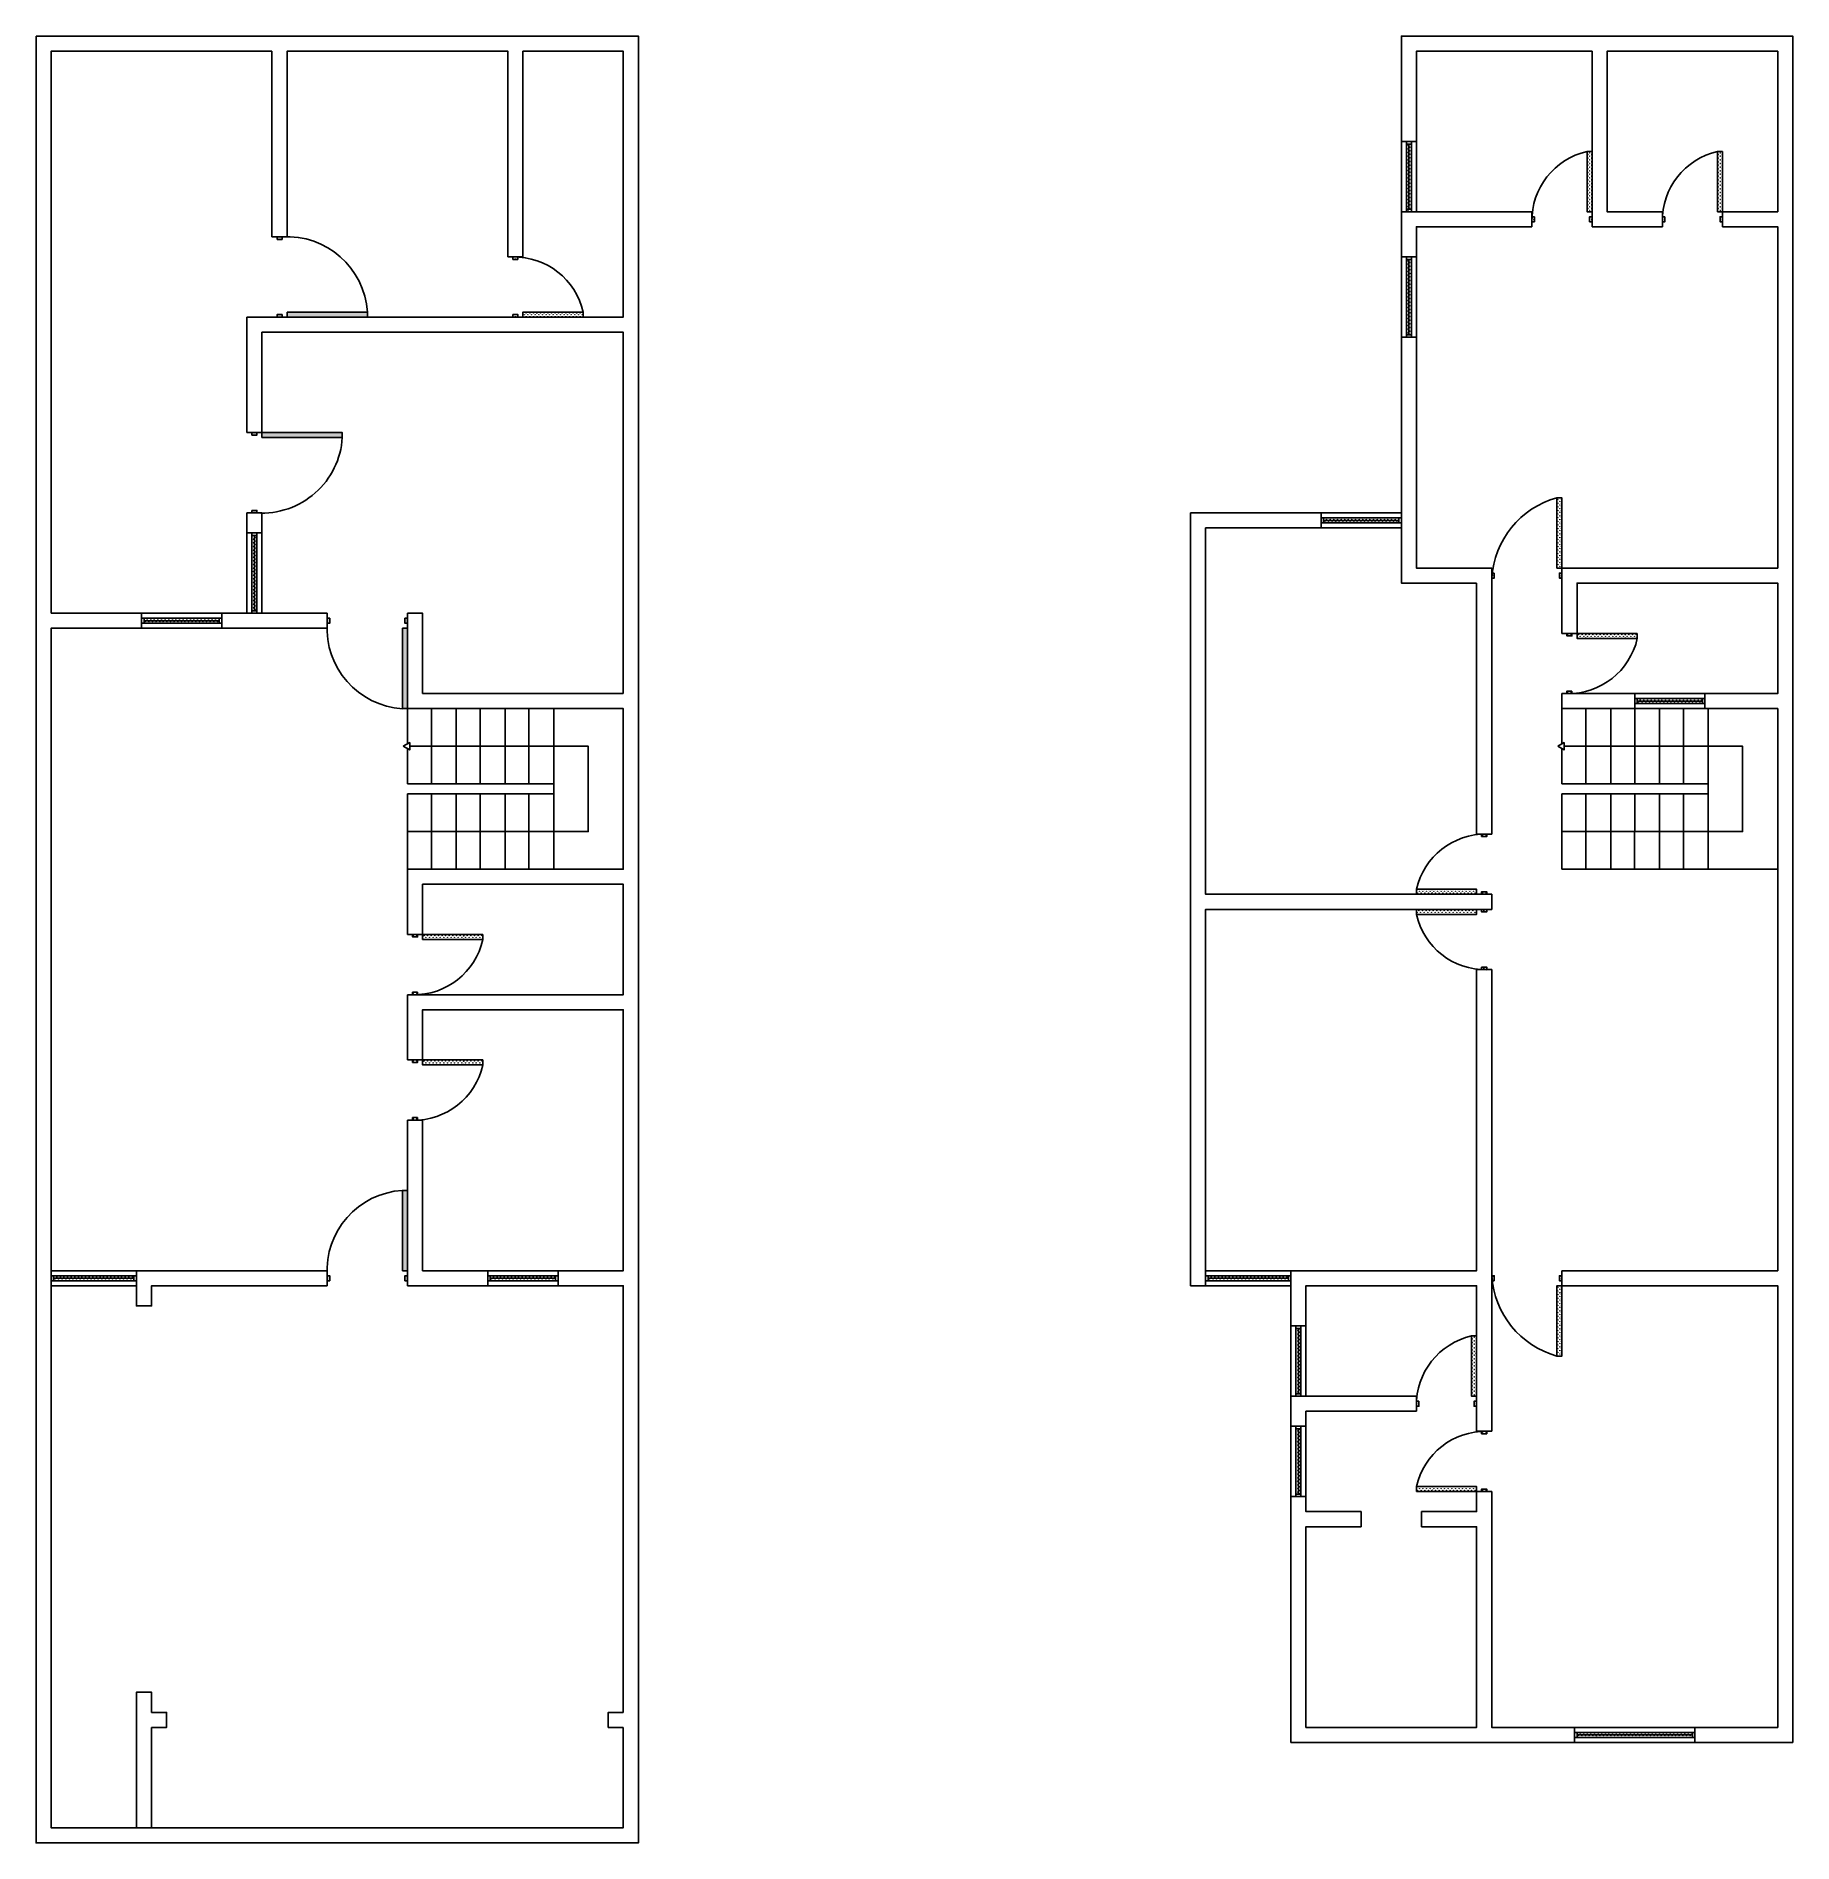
# Model space of a CAD drawing. Header units: millimetres. Extents: x 1247 to 18748, y -15757 to 2243.
import ezdxf

# ---------------------------------------------------------------- set-up
doc = ezdxf.new("R2010")
doc.units = ezdxf.units.MM
doc.layers.add('Portes et fenêtres', color=52, linetype='Continuous')

# ---------------------------------------------------------------- blocks, each defined once
blk = doc.blocks.new('Porte Standard L-800')
h = blk.add_hatch()
h.set_pattern_fill('SWAMP', color=256)
h.paths.add_polyline_path([(-100, 0), (-900, 0), (-900, -50), (-100, -50)])
h.paths.add_polyline_path([(0, 0), (-50, 0), (-50, -25), (0, -25)])
h.paths.add_polyline_path([(0, -775), (-50, -775), (-50, -800), (0, -800)])
at = {"layer": 'Portes et fenêtres'}
for points in [[(-100, -50), (-100, 0), (-900, 0), (-900, -50)], [(0, 0), (-50, 0), (-50, -25), (0, -25)], [(0, -775), (-50, -775), (-50, -800), (0, -800)]]:
    blk.add_lwpolyline(points, close=True, dxfattribs=at)
blk.add_arc((-100, 0), 802, 183.5763, 273.5763, dxfattribs=at)

msp = doc.modelspace()

# ---------------------------------------------------------------- hatches: boundary and pattern name
at = {"true_color": 0x999b37}
h = msp.add_hatch(dxfattribs=at)
h.set_pattern_fill('GRASS', color=55)
h.set_pattern_definition([(90, (-474.68, -150), (-17.960512, 17.960512), [4.7625, -31.158524]), (45, (-474.68, -150), (-17.960512, 17.960512), [4.7625, -20.6375]), (135, (-474.68, -150), (-17.960512, -17.960512), [4.7625, -20.6375])])
h.paths.add_polyline_path([(16448, -2357), (16398, -2357), (16398, -3057), (16448, -3057)])
edge = h.paths.add_edge_path()
edge.add_line((15773, -3107), (15749, -3107))
edge.add_arc((16428, -3136), 680, 177.547, 178.2374)
edge.add_line((15748, -3115), (15748, -3157))
edge.add_line((15748, -3157), (15773, -3157))
edge.add_line((15773, -3157), (15773, -3107))
h.paths.add_polyline_path([(16448, -3107), (16423, -3107), (16423, -3157), (16448, -3157)])
h = msp.add_hatch(dxfattribs=at)
h.set_pattern_fill('GRASS', color=55)
h.set_pattern_definition([(90, (-474.68, -7100), (-17.960512, 17.960512), [4.7625, -31.158524]), (45, (-474.68, -7100), (-17.960512, 17.960512), [4.7625, -20.6375]), (135, (-474.68, -7100), (-17.960512, -17.960512), [4.7625, -20.6375])])
h.paths.add_polyline_path([(16448, -10907), (16398, -10907), (16398, -10207), (16448, -10207)])
edge = h.paths.add_edge_path()
edge.add_line((15773, -10157), (15749, -10157))
edge.add_arc((16428, -10128), 680, 181.7626, 182.453, ccw=False)
edge.add_line((15748, -10149), (15748, -10107))
edge.add_line((15748, -10107), (15773, -10107))
edge.add_line((15773, -10107), (15773, -10157))
h.paths.add_polyline_path([(16448, -10157), (16423, -10157), (16423, -10107), (16448, -10107)])
at = {"layer": 'Portes et fenêtres'}
h = msp.add_hatch(dxfattribs=at)
h.set_pattern_fill('GRASS', color=256, angle=-90)
h.set_pattern_definition([(360, (18505.527, 3490.248), (17.96051, 17.96051), [4.7625, -31.15852]), (315, (18505.527, 3490.248), (17.96051, 17.96051), [4.7625, -20.6375]), (45, (18505.527, 3490.248), (-17.96051, 17.96051), [4.7625, -20.6375])])
h.paths.add_polyline_path([(14923, 493), (14948, 493), (14948, 1168), (14923, 1168)])
h.paths.add_polyline_path([(14898, 493), (14923, 493), (14923, 1168), (14898, 1168)])
h = msp.add_hatch(dxfattribs=at)
h.set_pattern_fill('GRASS', color=256, angle=90)
h.set_pattern_definition([(180, (8787.759, -5958.917), (-17.960512, -17.960512), [4.7625, -31.158524]), (135, (8787.76, -5958.917), (-17.96051, -17.96051), [4.7625, -20.6375]), (225, (8787.76, -5958.917), (17.96051, -17.96051), [4.7625, -20.6375])])
h.paths.add_polyline_path([(16748, 1093), (16698, 1093), (16698, 493), (16748, 493)])
h.paths.add_polyline_path([(16723, 393), (16748, 393), (16748, 443), (16723, 443)])
h.paths.add_polyline_path([(16173, 443), (16149, 443, 0.008924), (16148, 418), (16148, 393), (16173, 393)])
h = msp.add_hatch(dxfattribs=at)
h.set_pattern_fill('GRASS', color=256, angle=90)
h.set_pattern_definition([(180, (10087.649, -5958.917), (-17.960512, -17.960512), [4.7625, -31.158524]), (135, (10087.65, -5958.917), (-17.96051, -17.96051), [4.7625, -20.6375]), (225, (10087.65, -5958.917), (17.96051, -17.96051), [4.7625, -20.6375])])
h.paths.add_polyline_path([(18048, 1093), (17998, 1093), (17998, 493), (18048, 493)])
h.paths.add_polyline_path([(18023, 393), (18048, 393), (18048, 443), (18023, 443)])
h.paths.add_polyline_path([(17473, 443), (17449, 443, 0.008924), (17448, 418), (17448, 393), (17473, 393)])
h = msp.add_hatch(dxfattribs=at)
h.set_pattern_fill('GRASS', color=256)
h.set_pattern_definition([(90, (-354.363, 7403.572), (-17.960512, 17.960512), [4.7625, -31.158524]), (45, (-354.363, 7403.572), (-17.96051, 17.96051), [4.7625, -20.6375]), (135, (-354.363, 7403.572), (-17.96051, -17.96051), [4.7625, -20.6375])])
h.paths.add_polyline_path([(6697, -557), (6697, -507), (6097, -507), (6097, -557)])
h.paths.add_polyline_path([(5997, -532), (5997, -557), (6047, -557), (6047, -532)])
h.paths.add_polyline_path([(6047, 18), (6047, 42, 0.008924), (6022, 43), (5997, 43), (5997, 18)])
h = msp.add_hatch(dxfattribs=at)
h.set_pattern_fill('GRASS', color=256, angle=-90)
h.set_pattern_definition([(360, (18505.527, 2340.248), (17.96051, 17.96051), [4.7625, -31.15852]), (315, (18505.527, 2340.248), (17.96051, 17.96051), [4.7625, -20.6375]), (45, (18505.527, 2340.248), (-17.96051, 17.96051), [4.7625, -20.6375])])
h.paths.add_polyline_path([(14923, -732), (14948, -732), (14948, 18), (14923, 18)])
h.paths.add_polyline_path([(14898, -732), (14923, -732), (14923, 18), (14898, 18)])
h = msp.add_hatch(dxfattribs=at)
h.set_pattern_fill('GRASS', color=256)
h.set_pattern_definition([(90, (11750.973, 1000), (-17.96051, 17.96051), [4.7625, -31.15852]), (45, (11750.973, 1000), (-17.96051, 17.96051), [4.7625, -20.6375]), (135, (11750.973, 1000), (-17.96051, -17.96051), [4.7625, -20.6375])])
h.paths.add_polyline_path([(14823, -2582), (14823, -2557), (14073, -2557), (14073, -2582)])
h.paths.add_polyline_path([(14823, -2607), (14823, -2582), (14073, -2582), (14073, -2607)])
h = msp.add_hatch(dxfattribs=at)
h.set_pattern_fill('GRASS', color=256, angle=90)
h.set_pattern_definition([(180, (-159.752, -5804.554), (-17.96051, -17.96051), [4.7625, -31.15852]), (135, (-159.752, -5804.554), (-17.96051, -17.96051), [4.7625, -20.6375]), (225, (-159.752, -5804.554), (17.96051, -17.96051), [4.7625, -20.6375])])
h.paths.add_polyline_path([(3422, -2732), (3397, -2732), (3397, -3482), (3422, -3482)])
h.paths.add_polyline_path([(3447, -2732), (3422, -2732), (3422, -3482), (3447, -3482)])
h = msp.add_hatch(dxfattribs=at)
h.set_pattern_fill('GRASS', color=256)
h.paths.add_polyline_path([(3072, -3582), (3072, -3557), (2322, -3557), (2322, -3582)])
h.paths.add_polyline_path([(3072, -3607), (3072, -3582), (2322, -3582), (2322, -3607)])
h = msp.add_hatch(dxfattribs=at)
h.set_pattern_fill('GRASS', color=256)
h.set_pattern_definition([(90, (10146.61, 4253.682), (-17.960512, 17.960512), [4.7625, -31.158524]), (45, (10146.61, 4253.682), (-17.96051, 17.96051), [4.7625, -20.6375]), (135, (10146.61, 4253.682), (-17.96051, -17.96051), [4.7625, -20.6375])])
h.paths.add_polyline_path([(16598, -3707), (16598, -3757), (17198, -3757), (17198, -3707)])
h.paths.add_polyline_path([(16548, -3732), (16548, -3707), (16498, -3707), (16498, -3732)])
h.paths.add_polyline_path([(16498, -4282), (16498, -4307), (16523, -4307, 0.008924), (16548, -4306), (16548, -4282)])
h = msp.add_hatch(dxfattribs=at)
h.set_pattern_fill('GRASS', color=256)
h.set_pattern_definition([(90, (14875.973, -800), (-17.96051, 17.96051), [4.7625, -31.15852]), (45, (14875.973, -800), (-17.96051, 17.96051), [4.7625, -20.6375]), (135, (14875.973, -800), (-17.96051, -17.96051), [4.7625, -20.6375])])
h.paths.add_polyline_path([(17848, -4382), (17848, -4357), (17198, -4357), (17198, -4382)])
h.paths.add_polyline_path([(17848, -4407), (17848, -4382), (17198, -4382), (17198, -4407)])
h = msp.add_hatch(dxfattribs=at)
h.set_pattern_fill('GRASS', color=256, angle=180)
h.set_pattern_definition([(270, (22050.138, -14267.878), (17.960512, -17.960512), [4.7625, -31.158524]), (225, (22050.138, -14267.878), (17.96051, -17.96051), [4.7625, -20.6375]), (315, (22050.138, -14267.878), (17.96051, 17.96051), [4.7625, -20.6375])])
h.paths.add_polyline_path([(15598, -6307), (15598, -6257), (14998, -6257), (14998, -6307)])
h.paths.add_polyline_path([(15648, -6282), (15648, -6307), (15698, -6307), (15698, -6282)])
h.paths.add_polyline_path([(15698, -5732), (15698, -5707), (15674, -5707, 0.008924), (15648, -5708), (15648, -5732)])
h = msp.add_hatch(dxfattribs=at)
h.set_pattern_fill('GRASS', color=256)
h.set_pattern_definition([(90, (9346.61, 1503.572), (-17.960512, 17.960512), [4.7625, -31.158524]), (45, (9346.61, 1503.572), (-17.96051, 17.96051), [4.7625, -20.6375]), (135, (9346.61, 1503.572), (-17.96051, -17.96051), [4.7625, -20.6375])])
h.paths.add_polyline_path([(14998, -6457), (14998, -6507), (15598, -6507), (15598, -6457)])
h.paths.add_polyline_path([(15698, -6482), (15698, -6457), (15648, -6457), (15648, -6482)])
h.paths.add_polyline_path([(15648, -7032), (15648, -7056, 0.008924), (15674, -7057), (15698, -7057), (15698, -7032)])
h = msp.add_hatch(dxfattribs=at)
h.set_pattern_fill('GRASS', color=256)
h.set_pattern_definition([(90, (-1354.363, 1253.572), (-17.960512, 17.960512), [4.7625, -31.158524]), (45, (-1354.363, 1253.572), (-17.96051, 17.96051), [4.7625, -20.6375]), (135, (-1354.363, 1253.572), (-17.96051, -17.96051), [4.7625, -20.6375])])
h.paths.add_polyline_path([(5097, -6707), (5097, -6757), (5697, -6757), (5697, -6707)])
h.paths.add_polyline_path([(5047, -6732), (5047, -6707), (4997, -6707), (4997, -6732)])
h.paths.add_polyline_path([(4997, -7282), (4997, -7307), (5022, -7307, 0.008924), (5047, -7306), (5047, -7282)])
h = msp.add_hatch(dxfattribs=at)
h.set_pattern_fill('GRASS', color=256)
h.set_pattern_definition([(90, (-1354.363, 3.572), (-17.960512, 17.960512), [4.7625, -31.158524]), (45, (-1354.363, 3.572), (-17.96051, 17.96051), [4.7625, -20.6375]), (135, (-1354.363, 3.572), (-17.96051, -17.96051), [4.7625, -20.6375])])
h.paths.add_polyline_path([(5097, -7957), (5097, -8007), (5697, -8007), (5697, -7957)])
h.paths.add_polyline_path([(5047, -7982), (5047, -7957), (4997, -7957), (4997, -7982)])
h.paths.add_polyline_path([(4997, -8532), (4997, -8557), (5022, -8557, 0.008924), (5047, -8556), (5047, -8532)])
h = msp.add_hatch(dxfattribs=at)
h.set_pattern_fill('GRASS', color=256)
h.set_pattern_definition([(90, (-900, -6550), (-17.96051, 17.96051), [4.7625, -31.15852]), (45, (-900, -6550), (-17.96051, 17.96051), [4.7625, -20.6375]), (135, (-900, -6550), (-17.96051, -17.96051), [4.7625, -20.6375])])
h.paths.add_polyline_path([(2222, -10132), (2222, -10107), (1422, -10107), (1422, -10132)])
h.paths.add_polyline_path([(2222, -10157), (2222, -10132), (1422, -10132), (1422, -10157)])
h = msp.add_hatch(dxfattribs=at)
h.set_pattern_fill('GRASS', color=256)
h.set_pattern_definition([(90, (3450, -6550), (-17.96051, 17.96051), [4.7625, -31.15852]), (45, (3450, -6550), (-17.96051, 17.96051), [4.7625, -20.6375]), (135, (3450, -6550), (-17.96051, -17.96051), [4.7625, -20.6375])])
h.paths.add_polyline_path([(6422, -10132), (6422, -10107), (5772, -10107), (5772, -10132)])
h.paths.add_polyline_path([(6422, -10157), (6422, -10132), (5772, -10132), (5772, -10157)])
h = msp.add_hatch(dxfattribs=at)
h.set_pattern_fill('GRASS', color=256)
h.set_pattern_definition([(90, (10600.973, -6550), (-17.96051, 17.96051), [4.7625, -31.15852]), (45, (10600.973, -6550), (-17.96051, 17.96051), [4.7625, -20.6375]), (135, (10600.973, -6550), (-17.96051, -17.96051), [4.7625, -20.6375])])
h.paths.add_polyline_path([(13723, -10132), (13723, -10107), (12923, -10107), (12923, -10132)])
h.paths.add_polyline_path([(13723, -10157), (13723, -10132), (12923, -10132), (12923, -10157)])
h = msp.add_hatch(dxfattribs=at)
h.set_pattern_fill('GRASS', color=256, angle=-90)
h.set_pattern_definition([(360, (17405.527, -8209.752), (17.96051, 17.96051), [4.7625, -31.15852]), (315, (17405.527, -8209.752), (17.96051, 17.96051), [4.7625, -20.6375]), (45, (17405.527, -8209.752), (-17.96051, 17.96051), [4.7625, -20.6375])])
h.paths.add_polyline_path([(13798, -11282), (13848, -11282), (13848, -10632), (13798, -10632)])
h = msp.add_hatch(dxfattribs=at)
h.set_pattern_fill('GRASS', color=256, angle=90)
h.set_pattern_definition([(180, (7637.759, -17758.917), (-17.960512, -17.960512), [4.7625, -31.158524]), (135, (7637.76, -17758.917), (-17.96051, -17.96051), [4.7625, -20.6375]), (225, (7637.76, -17758.917), (17.96051, -17.96051), [4.7625, -20.6375])])
h.paths.add_polyline_path([(15598, -10707), (15548, -10707), (15548, -11307), (15598, -11307)])
h.paths.add_polyline_path([(15573, -11407), (15598, -11407), (15598, -11357), (15573, -11357)])
h.paths.add_polyline_path([(15023, -11357), (14999, -11357, 0.008924), (14998, -11382), (14998, -11407), (15023, -11407)])
h = msp.add_hatch(dxfattribs=at)
h.set_pattern_fill('GRASS', color=256, angle=-90)
h.set_pattern_definition([(360, (17405.527, -9209.752), (17.96051, 17.96051), [4.7625, -31.15852]), (315, (17405.527, -9209.752), (17.96051, 17.96051), [4.7625, -20.6375]), (45, (17405.527, -9209.752), (-17.96051, 17.96051), [4.7625, -20.6375])])
h.paths.add_polyline_path([(13798, -12282), (13848, -12282), (13848, -11632), (13798, -11632)])
h = msp.add_hatch(dxfattribs=at)
h.set_pattern_fill('GRASS', color=256, angle=180)
h.set_pattern_definition([(270, (22050.138, -20217.878), (17.960512, -17.960512), [4.7625, -31.158524]), (225, (22050.138, -20217.878), (17.96051, -17.96051), [4.7625, -20.6375]), (315, (22050.138, -20217.878), (17.96051, 17.96051), [4.7625, -20.6375])])
h.paths.add_polyline_path([(15598, -12257), (15598, -12207), (14998, -12207), (14998, -12257)])
h.paths.add_polyline_path([(15648, -12232), (15648, -12257), (15698, -12257), (15698, -12232)])
h.paths.add_polyline_path([(15698, -11682), (15698, -11657), (15674, -11657, 0.008924), (15648, -11658), (15648, -11682)])
h = msp.add_hatch(dxfattribs=at)
h.set_pattern_fill('GRASS', color=256)
h.set_pattern_definition([(90, (14275.973, -11100), (-17.96051, 17.96051), [4.7625, -31.15852]), (45, (14275.973, -11100), (-17.96051, 17.96051), [4.7625, -20.6375]), (135, (14275.973, -11100), (-17.96051, -17.96051), [4.7625, -20.6375])])
h.paths.add_polyline_path([(17748, -14682), (17748, -14657), (16598, -14657), (16598, -14682)])
h.paths.add_polyline_path([(17748, -14707), (17748, -14682), (16598, -14682), (16598, -14707)])

# ---------------------------------------------------------------- linework, layer by layer
for p, q in [((3347, -3507), (3097, -3507)), ((3097, -3507), (3097, -3657)), ((12898, -10057), (12898, -10207)), ((13748, -10207), (13748, -10057))]:
    msp.add_line(p, q)
msp.add_lwpolyline([(1247, 2243), (7247, 2243), (7247, -15757), (1247, -15757)], close=True)
for points in [[(6097, 2243), (3597, 2243)], [(7247, -707), (7247, 2243), (5947, 2243)], [(14848, 2243), (14848, 1193)], [(14848, 2243), (14998, 2243)], [(17773, -14757), (18748, -14757), (18748, 2243), (14848, 2243)], [(16898, 2243), (14848, 2243), (14848, 1193)], [(18748, 343), (18748, 2243), (16748, 2243)], [(1397, -3507), (1397, 2093), (3597, 2093)], [(3597, 2093), (3597, 243)], [(5947, 43), (5947, 2093), (3747, 2093), (3747, 243)], [(3747, 2093), (5947, 2093)], [(5947, 2093), (5947, 43)], [(6097, -557), (7097, -557), (7097, 2093), (6097, 2093), (6097, 43)], [(6097, 43), (6097, 2093)], [(6097, 2093), (7097, 2093), (7097, -557)], [(16748, 493), (16748, 2093), (14998, 2093), (14998, 1193)], [(14998, 2093), (14998, 1193)], [(16748, 2093), (14998, 2093)], [(16748, 2093), (16748, 493)], [(18048, 493), (18598, 493), (18598, 2093), (16898, 2093), (16898, 493), (17448, 493)], [(16898, 493), (16898, 2093)], [(18598, 493), (18598, 2093), (16898, 2093)], [(14848, 1193), (14998, 1193)], [(14848, 493), (14848, 43)], [(14848, 493), (14848, 43)], [(14848, 493), (14848, 343)], [(14998, 493), (14848, 493)], [(16148, 493), (14998, 493)], [(14998, 493), (16148, 493)], [(16148, 493), (16148, 343)], [(16748, 343), (16748, 493)], [(17448, 493), (16898, 493)], [(17448, 343), (17448, 493)], [(18598, 493), (18048, 493)], [(18048, 493), (18048, 343)], [(18748, -3207), (18748, 493)], [(3597, 243), (3747, 243)], [(14998, 343), (16148, 343)], [(14998, 343), (14998, 43)], [(16148, 343), (14998, 343), (14998, 43)], [(16548, -3057), (18598, -3057), (18598, 343), (18048, 343)], [(16748, 343), (17448, 343)], [(16748, 343), (16898, 343)], [(17448, 343), (16748, 343)], [(18048, 343), (18598, 343)], [(18598, -3057), (18598, 343)], [(5947, 43), (6097, 43)], [(14998, 43), (14848, 43)], [(3347, -557), (3347, -1707)], [(7097, -557), (3347, -557)], [(7097, -3507), (7097, -707), (3497, -707), (3497, -1707)], [(3747, -707), (6097, -707)], [(5947, -707), (7097, -707)], [(7097, -707), (7097, -4307)], [(7247, -3657), (7247, -557)], [(14848, -757), (14998, -757)], [(14848, -757), (14848, -2507)], [(14848, -757), (14848, -2507)], [(14998, -757), (14998, -2657)], [(14998, -757), (14998, -3057), (15748, -3057)], [(3347, -1707), (3497, -1707)], [(3497, -2507), (3347, -2507)], [(3347, -2507), (3347, -2707)], [(3497, -2507), (3497, -2707)], [(12748, -2507), (12748, -10207)], [(12748, -2657), (12748, -2507)], [(12748, -6457), (12748, -2507), (14048, -2507)], [(14048, -2507), (12748, -2507)], [(14048, -2507), (14048, -2657)], [(14848, -2657), (14848, -2507)], [(12898, -2657), (12898, -6307)], [(14048, -2657), (12898, -2657)], [(15598, -6307), (12898, -6307), (12898, -2657), (14048, -2657)], [(14848, -2657), (14848, -3207), (15598, -3207)], [(3347, -2707), (3497, -2707)], [(15748, -3057), (15748, -5707)], [(18598, -3057), (16448, -3057), (16448, -3707)], [(18748, -4457), (18748, -3057)], [(18748, -4457), (18748, -3057)], [(15598, -3207), (15598, -5707)], [(17873, -4307), (18598, -4307), (18598, -3207), (16598, -3207), (16598, -3707)], [(16698, -3207), (18598, -3207)], [(18598, -4307), (18598, -3207)], [(1247, -10207), (1247, -3507)], [(1397, -3507), (2297, -3507)], [(2297, -3507), (2297, -3657)], [(3097, -3657), (3097, -3507)], [(3197, -3507), (3597, -3507)], [(3747, -3507), (3597, -3507)], [(3747, -3507), (4147, -3507)], [(3747, -3507), (4147, -3507)], [(4147, -3657), (4147, -3507)], [(4947, -3507), (4947, -3657)], [(4947, -3507), (5097, -3507)], [(4947, -3507), (5097, -3507), (5097, -4307)], [(1397, -10057), (1397, -3657)], [(1397, -10057), (1397, -10057), (1397, -3657), (2297, -3657)], [(3097, -3657), (4147, -3657)], [(3597, -3657), (4147, -3657)], [(4947, -3657), (4947, -4457)], [(16598, -3707), (16448, -3707)], [(4947, -4457), (4947, -4307)], [(5097, -4307), (7097, -4307)], [(7247, -4307), (7247, -6207)], [(16448, -4307), (16448, -4457), (17173, -4457)], [(16448, -4307), (16598, -4307)], [(16598, -4307), (17173, -4307)], [(17173, -4457), (17173, -4307)], [(17873, -4307), (17873, -4457)], [(5097, -4457), (4947, -4457)], [(5097, -4457), (7097, -4457), (7097, -6057), (5097, -6057)], [(7097, -4457), (7097, -6057)], [(17873, -4457), (18598, -4457)], [(18598, -10057), (18598, -4457)], [(15748, -5707), (15598, -5707)], [(4947, -6207), (4947, -6057)], [(4947, -6057), (5097, -6057)], [(4947, -6057), (4947, -6707)], [(4947, -6707), (4947, -6057)], [(5097, -6057), (7097, -6057)], [(7247, -6057), (7247, -7457)], [(5097, -6707), (5097, -6207), (7097, -6207), (7097, -7307), (5097, -7307)], [(7097, -6207), (5097, -6207)], [(5097, -6207), (5097, -6707)], [(7097, -6207), (7097, -7307)], [(12898, -10207), (12748, -10207), (12748, -6307)], [(12898, -6307), (15598, -6307)], [(12898, -6457), (12898, -10057)], [(15598, -6457), (12898, -6457)], [(12898, -10057), (12898, -6457), (15598, -6457)], [(15598, -6307), (15748, -6307)], [(15748, -6457), (15598, -6457)], [(15748, -6307), (15748, -6457)], [(15748, -6307), (15748, -6457)], [(4947, -6707), (5097, -6707)], [(15598, -7057), (15598, -10057), (13748, -10057)], [(15598, -7057), (15748, -7057)], [(15748, -7057), (15748, -10057)], [(4947, -7457), (4947, -7307)], [(5097, -7307), (4947, -7307)], [(4947, -7307), (4947, -7957)], [(4947, -7957), (4947, -7307)], [(5097, -7307), (7097, -7307)], [(7247, -7307), (7247, -10207)], [(5097, -7957), (5097, -7457), (7097, -7457), (7097, -10057), (6447, -10057)], [(7097, -7457), (5097, -7457)], [(5097, -7457), (5097, -7957)], [(7097, -7457), (7097, -10057)], [(5097, -7957), (4947, -7957)], [(4947, -10057), (4947, -8557)], [(4947, -8557), (4947, -10057)], [(4947, -8557), (5097, -8557)], [(5097, -8557), (5097, -10057)], [(5747, -10057), (5097, -10057), (5097, -8557)], [(1397, -10207), (1397, -10057)], [(7247, -10057), (7247, -15757), (2247, -15757)], [(2247, -10057), (4147, -10057)], [(4147, -10057), (2247, -10057)], [(2247, -10057), (2247, -10207)], [(4147, -10057), (4147, -10207)], [(4947, -10207), (4947, -10057)], [(5097, -10057), (5747, -10057)], [(5747, -10207), (5747, -10057)], [(6447, -10057), (6447, -10207)], [(6447, -10057), (7097, -10057)], [(13748, -10057), (15598, -10057)], [(15748, -10207), (15748, -10057)], [(16448, -10057), (18598, -10057)], [(16448, -10057), (16448, -10207)], [(18748, -10057), (18748, -14757), (17773, -14757)], [(2247, -15607), (1397, -15607), (1397, -10207)], [(2247, -10207), (2247, -10407)], [(2247, -10407), (2247, -10207)], [(2247, -10207), (2247, -10407), (2397, -10407), (2397, -10207)], [(4147, -10207), (2397, -10207)], [(2397, -10407), (2397, -10207), (4147, -10207)], [(2397, -10407), (2397, -10207)], [(4947, -10207), (5747, -10207)], [(5097, -10207), (4947, -10207)], [(5747, -10207), (4947, -10207)], [(7097, -10207), (6447, -10207)], [(6447, -10207), (7097, -10207), (7097, -14457)], [(7097, -10207), (7097, -14457)], [(13748, -10607), (13748, -10207)], [(15598, -10207), (13898, -10207)], [(13898, -10607), (13898, -10207), (15598, -10207), (15598, -11307)], [(15598, -11307), (15598, -10207)], [(15748, -11657), (15748, -10207)], [(15748, -10207), (15748, -11457)], [(16448, -10207), (18598, -10207), (18598, -14607), (17773, -14607)], [(17773, -14607), (18598, -14607), (18598, -10207)], [(13748, -10607), (13898, -10607)], [(13748, -11457), (13748, -11307)], [(13898, -11307), (13748, -11307)], [(13748, -11607), (13748, -11307)], [(14998, -11307), (13898, -11307)], [(13898, -11307), (14998, -11307)], [(14998, -11307), (14998, -11457)], [(15598, -11457), (15598, -11307)], [(15748, -11307), (15748, -11657)], [(14998, -11457), (13898, -11457)], [(13898, -11607), (13898, -11457), (14998, -11457)], [(15598, -11457), (15598, -11657)], [(15598, -11657), (15598, -11457)], [(13898, -11607), (13748, -11607)], [(15748, -11657), (15598, -11657)], [(13748, -12607), (13748, -12307)], [(13748, -12307), (13898, -12307)], [(14448, -12457), (13898, -12457), (13898, -12307)], [(15598, -12257), (15598, -12457), (15048, -12457)], [(15598, -12457), (15598, -12257)], [(15598, -12257), (15748, -12257)], [(15748, -12257), (15748, -12607)], [(16573, -14607), (15748, -14607), (15748, -12257)], [(15748, -14757), (13748, -14757), (13748, -12457)], [(13898, -12457), (14448, -12457)], [(14448, -12457), (14448, -12607)], [(15048, -12457), (15598, -12457)], [(15048, -12607), (15048, -12457)], [(15748, -12457), (15748, -14607)], [(15048, -12607), (15598, -12607), (15598, -14607), (13898, -14607), (13898, -12607), (14448, -12607)], [(14448, -12607), (13898, -12607)], [(15598, -12607), (15048, -12607)], [(15598, -14607), (15598, -12607)], [(2247, -15607), (2247, -14257)], [(2247, -14357), (2247, -14257)], [(2247, -14257), (2247, -14357)], [(2247, -14457), (2247, -14257), (2397, -14257), (2397, -14457)], [(2247, -14257), (2247, -14457)], [(2397, -14457), (2397, -14257)], [(2397, -14457), (2397, -14357)], [(2397, -14607), (2547, -14607), (2547, -14457), (2397, -14457)], [(7097, -14457), (6947, -14457), (6947, -14607), (7097, -14607)], [(2397, -14607), (2397, -15607), (2247, -15607), (2247, -14607)], [(7097, -14607), (7097, -15607), (2397, -15607), (2397, -14607)], [(7097, -14607), (7097, -15607), (2397, -15607)], [(13748, -14757), (16573, -14757)], [(13898, -14607), (15598, -14607)], [(16573, -14757), (15598, -14757)], [(15748, -14607), (16573, -14607)], [(16573, -14757), (16573, -14607)], [(17773, -14607), (17773, -14757)]]:
    msp.add_lwpolyline(points)
for p, q in [((14923, 1168), (14923, 518)), ((14923, 18), (14923, -732)), ((14073, -2582), (14823, -2582)), ((3422, -3482), (3422, -2732)), ((2322, -3582), (3072, -3582)), ((4947, -4457), (4947, -4808)), ((7097, -4457), (4947, -4457)), ((5185, -4457), (5185, -5207)), ((5433, -4457), (5433, -5207)), ((5672, -4457), (5672, -5207)), ((5919, -4457), (5919, -5207)), ((6157, -4457), (6157, -5207)), ((6405, -4457), (6405, -6057)), ((7097, -6057), (7097, -4457)), ((16448, -4457), (16448, -4808)), ((18598, -4457), (16448, -4457)), ((16686, -4457), (16686, -5207)), ((16934, -4457), (16934, -5207)), ((17173, -4457), (17173, -5207)), ((17198, -4382), (17848, -4382)), ((17420, -4457), (17420, -5207)), ((17658, -4457), (17658, -5207)), ((17906, -4457), (17906, -6057)), ((18598, -6057), (18598, -4457)), ((4947, -4857), (4947, -5207)), ((16448, -4857), (16448, -5207)), ((4947, -5307), (4947, -6057)), ((5185, -5307), (5185, -6057)), ((5433, -5307), (5433, -6057)), ((5672, -5307), (5671, -6057)), ((5919, -5307), (5919, -6057)), ((6157, -5307), (6157, -6057)), ((16448, -5307), (16448, -6057)), ((16686, -5307), (16686, -6057)), ((16934, -5307), (16934, -6057)), ((17173, -5307), (17172, -6057)), ((17420, -5307), (17420, -6057)), ((17658, -5307), (17658, -6057)), ((4947, -6057), (7097, -6057)), ((4947, -6057), (7097, -6057)), ((16448, -6057), (18598, -6057)), ((1422, -10132), (2222, -10132)), ((5772, -10132), (6422, -10132)), ((12923, -10132), (13723, -10132)), ((13823, -10632), (13823, -11282)), ((13823, -11632), (13823, -12282)), ((16598, -14682), (17748, -14682))]:
    msp.add_line(p, q, dxfattribs=at)
for points in [[(14998, 1193), (14998, 493), (14848, 493), (14848, 1193)], [(14898, 1193), (14898, 1168), (14948, 1168), (14948, 1193)], [(14948, 1168), (14948, 493), (14898, 493), (14898, 1168)], [(16748, 1093), (16748, 493), (16698, 493), (16698, 1093)], [(18048, 1093), (18048, 493), (17998, 493), (17998, 1093)], [(14898, 518), (14898, 493), (14948, 493), (14948, 518)], [(16173, 443), (16173, 393), (16148, 393), (16148, 443)], [(16748, 443), (16748, 393), (16723, 393), (16723, 443)], [(17473, 443), (17473, 393), (17448, 393), (17448, 443)], [(18048, 443), (18048, 393), (18023, 393), (18023, 443)], [(6047, 18), (5997, 18), (5997, 43), (6047, 43)], [(14998, 43), (14998, -757), (14848, -757), (14848, 43)], [(14898, 43), (14898, 18), (14948, 18), (14948, 43)], [(14948, 18), (14948, -732), (14898, -732), (14898, 18)], [(6047, -557), (5997, -557), (5997, -532), (6047, -532)], [(6697, -557), (6097, -557), (6097, -507), (6697, -507)], [(14898, -732), (14898, -757), (14948, -757), (14948, -732)], [(14048, -2507), (14848, -2507), (14848, -2657), (14048, -2657)], [(16448, -3057), (16398, -3057), (16398, -2357), (16448, -2357)], [(14048, -2607), (14073, -2607), (14073, -2557), (14048, -2557)], [(14073, -2557), (14823, -2557), (14823, -2607), (14073, -2607)], [(14823, -2607), (14848, -2607), (14848, -2557), (14823, -2557)], [(3347, -3507), (3347, -2707), (3497, -2707), (3497, -3507)], [(3447, -2732), (3447, -2707), (3397, -2707), (3397, -2732)], [(3397, -3482), (3397, -2732), (3447, -2732), (3447, -3482)], [(15773, -3107), (15773, -3157), (15748, -3157), (15748, -3107)], [(16448, -3107), (16448, -3157), (16423, -3157), (16423, -3107)], [(2297, -3507), (3097, -3507), (3097, -3657), (2297, -3657)], [(2297, -3607), (2322, -3607), (2322, -3557), (2297, -3557)], [(2322, -3557), (3072, -3557), (3072, -3607), (2322, -3607)], [(3072, -3607), (3097, -3607), (3097, -3557), (3072, -3557)], [(3447, -3507), (3447, -3482), (3397, -3482), (3397, -3507)], [(16548, -3707), (16498, -3707), (16498, -3732), (16548, -3732)], [(17198, -3707), (16598, -3707), (16598, -3757), (17198, -3757)], [(16548, -4282), (16498, -4282), (16498, -4307), (16548, -4307)], [(17173, -4307), (17873, -4307), (17873, -4457), (17173, -4457)], [(17173, -4407), (17198, -4407), (17198, -4357), (17173, -4357)], [(17198, -4357), (17873, -4357), (17873, -4407), (17198, -4407)], [(17848, -4407), (17873, -4407), (17873, -4357), (17848, -4357)], [(15648, -5732), (15698, -5732), (15698, -5707), (15648, -5707)], [(14998, -6307), (15598, -6307), (15598, -6257), (14998, -6257)], [(15648, -6307), (15698, -6307), (15698, -6282), (15648, -6282)], [(14998, -6457), (15598, -6457), (15598, -6507), (14998, -6507)], [(15648, -6457), (15698, -6457), (15698, -6482), (15648, -6482)], [(5047, -6707), (4997, -6707), (4997, -6732), (5047, -6732)], [(5697, -6707), (5097, -6707), (5097, -6757), (5697, -6757)], [(15648, -7032), (15698, -7032), (15698, -7057), (15648, -7057)], [(5047, -7282), (4997, -7282), (4997, -7307), (5047, -7307)], [(5047, -7957), (4997, -7957), (4997, -7982), (5047, -7982)], [(5697, -7957), (5097, -7957), (5097, -8007), (5697, -8007)], [(5047, -8532), (4997, -8532), (4997, -8557), (5047, -8557)], [(1397, -10057), (2247, -10057), (2247, -10207), (1397, -10207)], [(5747, -10057), (6447, -10057), (6447, -10207), (5747, -10207)], [(12898, -10057), (13748, -10057), (13748, -10207), (12898, -10207)], [(1397, -10157), (1422, -10157), (1422, -10107), (1397, -10107)], [(1422, -10107), (2222, -10107), (2222, -10157), (1422, -10157)], [(2222, -10157), (2247, -10157), (2247, -10107), (2222, -10107)], [(5747, -10157), (5772, -10157), (5772, -10107), (5747, -10107)], [(5772, -10107), (6447, -10107), (6447, -10157), (5772, -10157)], [(6422, -10157), (6447, -10157), (6447, -10107), (6422, -10107)], [(12898, -10157), (12923, -10157), (12923, -10107), (12898, -10107)], [(12923, -10107), (13723, -10107), (13723, -10157), (12923, -10157)], [(13723, -10157), (13748, -10157), (13748, -10107), (13723, -10107)], [(15773, -10157), (15773, -10107), (15748, -10107), (15748, -10157)], [(16448, -10207), (16398, -10207), (16398, -10907), (16448, -10907)], [(16448, -10157), (16448, -10107), (16423, -10107), (16423, -10157)], [(13898, -10607), (13898, -11307), (13748, -11307), (13748, -10607)], [(13798, -10607), (13798, -10632), (13848, -10632), (13848, -10607)], [(13848, -10632), (13848, -11282), (13798, -11282), (13798, -10632)], [(15598, -10707), (15598, -11307), (15548, -11307), (15548, -10707)], [(13798, -11282), (13798, -11307), (13848, -11307), (13848, -11282)], [(15023, -11357), (15023, -11407), (14998, -11407), (14998, -11357)], [(15598, -11357), (15598, -11407), (15573, -11407), (15573, -11357)], [(13898, -11607), (13898, -12307), (13748, -12307), (13748, -11607)], [(13798, -11607), (13798, -11632), (13848, -11632), (13848, -11607)], [(13848, -11607), (13848, -12282), (13798, -12282), (13798, -11607)], [(15648, -11682), (15698, -11682), (15698, -11657), (15648, -11657)], [(14998, -12257), (15598, -12257), (15598, -12207), (14998, -12207)], [(15648, -12257), (15698, -12257), (15698, -12232), (15648, -12232)], [(13798, -12282), (13798, -12307), (13848, -12307), (13848, -12282)], [(16573, -14607), (17773, -14607), (17773, -14757), (16573, -14757)], [(16573, -14707), (16598, -14707), (16598, -14657), (16573, -14657)], [(16598, -14657), (17773, -14657), (17773, -14707), (16598, -14707)], [(17748, -14707), (17773, -14707), (17773, -14657), (17748, -14657)]]:
    msp.add_lwpolyline(points, close=True, dxfattribs=at)
for points in [[(4905, -4832), (4969, -4795), (4969, -4869), (4905, -4832)], [(4969, -4832), (6747, -4832), (6747, -5682), (4947, -5682)], [(16406, -4832), (16470, -4795), (16470, -4869), (16406, -4832)], [(16470, -4832), (18248, -4832), (18248, -5682), (16448, -5682)], [(4947, -5207), (6405, -5207)], [(16448, -5207), (17906, -5207)], [(6405, -5307), (4947, -5307)], [(17906, -5307), (16448, -5307)]]:
    msp.add_lwpolyline(points, dxfattribs=at)
for centre, radius, start, end in [((16853, 405), 705, 102.6749, 181.0107), ((18153, 405), 705, 102.6749, 181.0107), ((6010, -662), 705, 12.6749, 91.0107), ((16636, -3214), 890, 105.5006, 176.3117), ((16511, -3602), 705, 268.9893, 347.3251), ((15686, -6412), 705, 88.9893, 167.3251), ((15686, -6353), 705, 192.6749, 271.0107), ((5010, -6603), 705, 268.9893, 347.3251), ((5010, -7853), 705, 268.9893, 347.3251), ((16636, -10050), 890, 183.6883, 254.4994), ((15703, -11395), 705, 102.6749, 181.0107), ((15686, -12362), 705, 88.9893, 167.3251)]:
    msp.add_arc(centre, radius, start, end, dxfattribs=at)

# ---------------------------------------------------------------- block references
for p, rotation in [((3647, -557), 180), ((4947, -10157), 270)]:
    msp.add_blockref('Porte Standard L-800', p, dxfattribs=dict(at, rotation=rotation))
at = {"layer": 'Portes et fenêtres', "xscale": -1}
msp.add_blockref('Porte Standard L-800', (3397, -1707), dxfattribs=at)
at = {"layer": 'Portes et fenêtres', "xscale": -1, "rotation": 270}
msp.add_blockref('Porte Standard L-800', (4947, -3557), dxfattribs=at)

doc.saveas('drawing.dxf')
